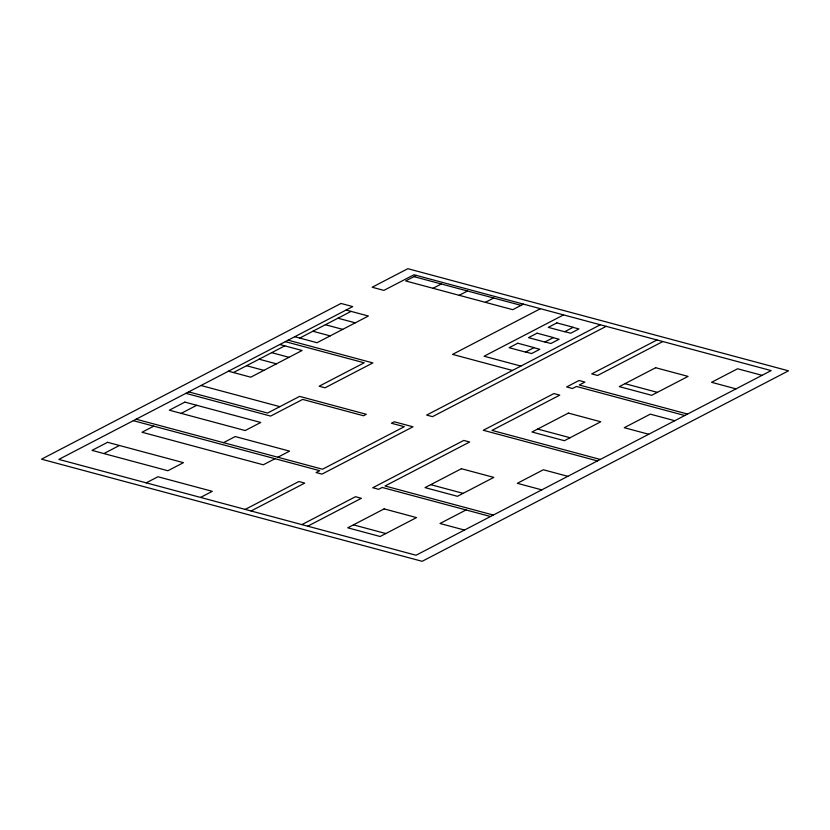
<?xml version="1.0" encoding="UTF-8"?>
<svg xmlns="http://www.w3.org/2000/svg" width="830" height="830" viewBox="0 0 830 830"><rect width="100%" height="100%" fill="white"/><g stroke="black" fill="none" stroke-linecap="round" stroke-linejoin="round"><path stroke-width="1.25" d="M416.338 275.394L405.652 280.945L512.753 309.683L523.429 304.133M233.448 372.535L284.783 345.851M299.744 338.069L351.08 311.375M153.737 426.153L142.013 432.254L263.307 464.79L275.041 458.7M103.895 453.564L119.416 445.482M181.179 413.371L196.71 405.299M433.021 288.29L441.311 283.974M459.198 295.314L467.498 291.008M485.384 302.338L493.684 298.032M146.215 482.842L157.939 476.752L212.283 491.329L200.559 497.429M223.509 442.66L235.232 436.559L289.577 451.136L277.843 457.237M540.444 308.698L452.547 354.389L512.442 370.46M563.57 314.902L484.108 356.215L520.867 366.082M245.213 509.413L298.873 481.514L304.724 483.091L251.075 510.979M600.329 324.769L426.651 415.073L432.513 416.639L606.191 326.335M301.871 524.612L355.52 496.714L361.382 498.291L307.733 526.179M656.987 339.968L591.749 373.884L597.61 375.461L662.848 341.535M466.066 509.952L440.014 523.491L464.478 530.059M413.952 276.639L521.043 305.367M762.054 375.326L737.6 368.769L711.549 382.308L736.013 388.876M573.032 327.373L578.925 328.95L570.708 333.224L564.815 331.637M553.226 337.665L559.119 339.242L550.902 343.516L545.009 341.939M533.908 347.708L539.801 349.295L531.584 353.559L525.691 351.982M624.969 383.668L657.37 392.362M346.1 310.046L368.385 316.023L317.039 342.717L294.764 336.731M337.955 318.201L355.261 322.839M687.572 414.056L579.267 384.995L584.891 382.07L579.029 380.503L566.631 386.946L572.492 388.523L576.456 386.458L684.771 415.519M325.412 324.727L342.707 329.365M674.769 420.717L650.305 414.149L624.264 427.699L648.718 434.256M312.858 331.253L330.164 335.891M288.124 340.186L372.857 362.918L325.007 387.797L319.145 386.22L364.183 362.803L285.323 341.649M279.803 344.512L302.089 350.488L250.753 377.183L228.468 371.207M271.669 352.667L288.975 357.315M537.684 429.048L570.075 437.742M259.116 359.193L276.421 363.841M600.287 459.447L491.983 430.386L559.762 395.132L553.901 393.565L483.309 430.272L597.476 460.899M246.562 365.719L263.867 370.367M567.813 476.327L543.36 469.759L517.308 483.309L541.762 489.866M200.974 385.504L279.845 406.659M188.69 391.885L267.561 413.05L299.609 396.387L366.352 414.295L363.55 415.757L302.66 399.417L270.611 416.089L185.879 393.347M430.729 484.668L463.13 493.352M136.13 419.212L322.507 469.22L404.303 426.693L391.438 423.238L394.25 421.775L412.977 426.796L321.978 474.117L316.116 472.54L319.695 470.683L133.329 420.675M493.331 515.057L385.027 485.996L469.635 442.006L463.773 440.429L372.774 487.739L378.636 489.316L382.215 487.459L490.52 516.519M353.435 524.851L385.836 533.545M341.006 303.448L41.5 459.177L422.148 561.308L788.5 370.823L407.852 268.692L372.162 287.242L383.885 290.396L413.963 274.761L771.153 370.595L416.038 555.239L58.847 459.405L352.729 306.592L341.006 303.448M107.568 442.307L92.037 450.379L167.909 470.735L183.44 462.663L107.568 442.307M184.862 402.114L169.33 410.186L245.203 430.552L260.734 422.47L184.862 402.114M517.764 343.226L509.174 347.697L525.504 352.086L534.105 347.614L517.764 343.226M537.083 333.183L528.492 337.654L544.822 342.033L553.423 337.561L537.083 333.183M556.889 322.891L548.288 327.362L564.628 331.741L573.219 327.269L556.889 322.891M384.124 508.894L347.76 527.807L380.15 536.502L416.525 517.588L384.124 508.894M461.418 468.711L425.043 487.615L457.444 496.309L493.809 477.395L461.418 468.711M568.374 413.091L531.999 432.005L564.4 440.699L600.764 421.785L568.374 413.091M655.659 367.711L619.294 386.624L651.685 395.308L688.06 376.405L655.659 367.711"/></g></svg>
